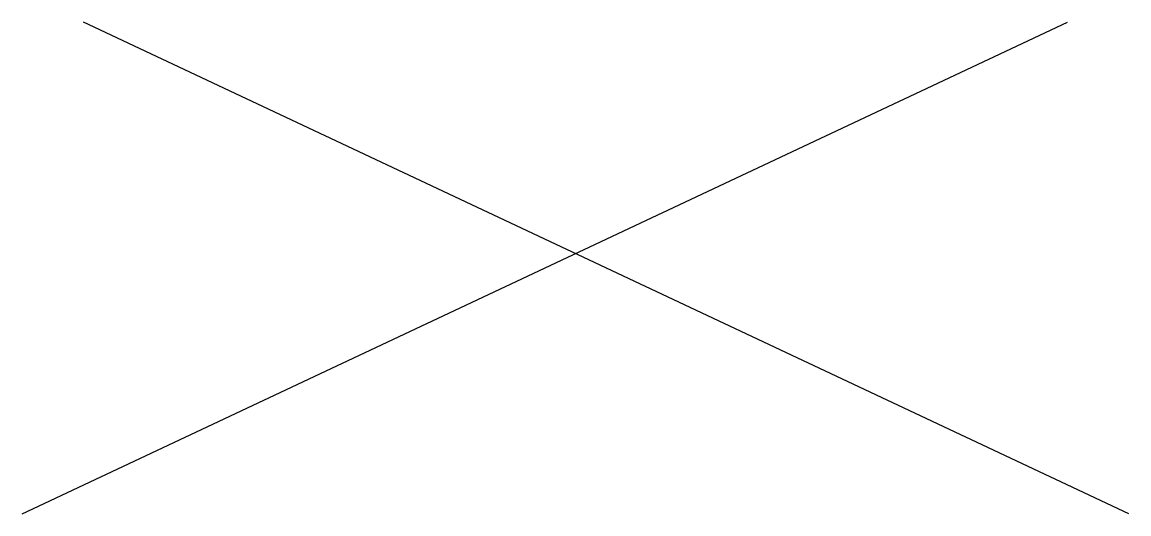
# Model space of a CAD drawing. Header units: millimetres. Extents: x 10 to 190, y 10 to 90.
import ezdxf

# ---------------------------------------------------------------- set-up
doc = ezdxf.new("R2010")
doc.units = ezdxf.units.MM

msp = doc.modelspace()

# ---------------------------------------------------------------- linework, layer by layer
for p, q in [((10, 10), (180, 90)), ((190, 10), (20, 90))]:
    msp.add_line(p, q)

doc.saveas('drawing.dxf')
